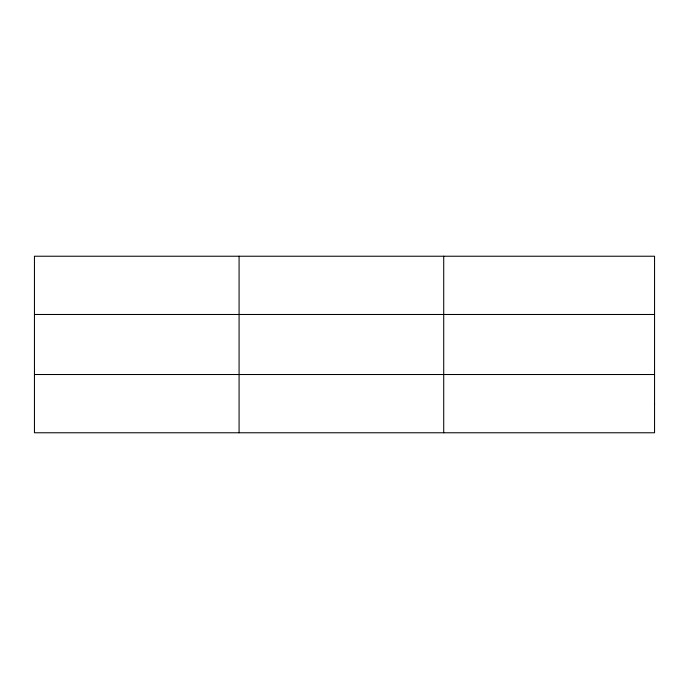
<?xml version="1.0" encoding="UTF-8"?>
<svg xmlns="http://www.w3.org/2000/svg" width="689" height="689" viewBox="0 0 689 689"><rect width="100%" height="100%" fill="white"/><g stroke="black" fill="none" stroke-linecap="round" stroke-linejoin="round"><path stroke-width="1.03" d="M239.083 432.77L239.083 256.23M443.716 432.77L443.716 256.23M34.45 314.485L654.55 314.485M34.45 374.515L654.55 374.515M654.55 403.642L654.55 432.77L34.45 432.77L34.45 256.23L654.55 256.23L654.55 403.642"/></g></svg>
